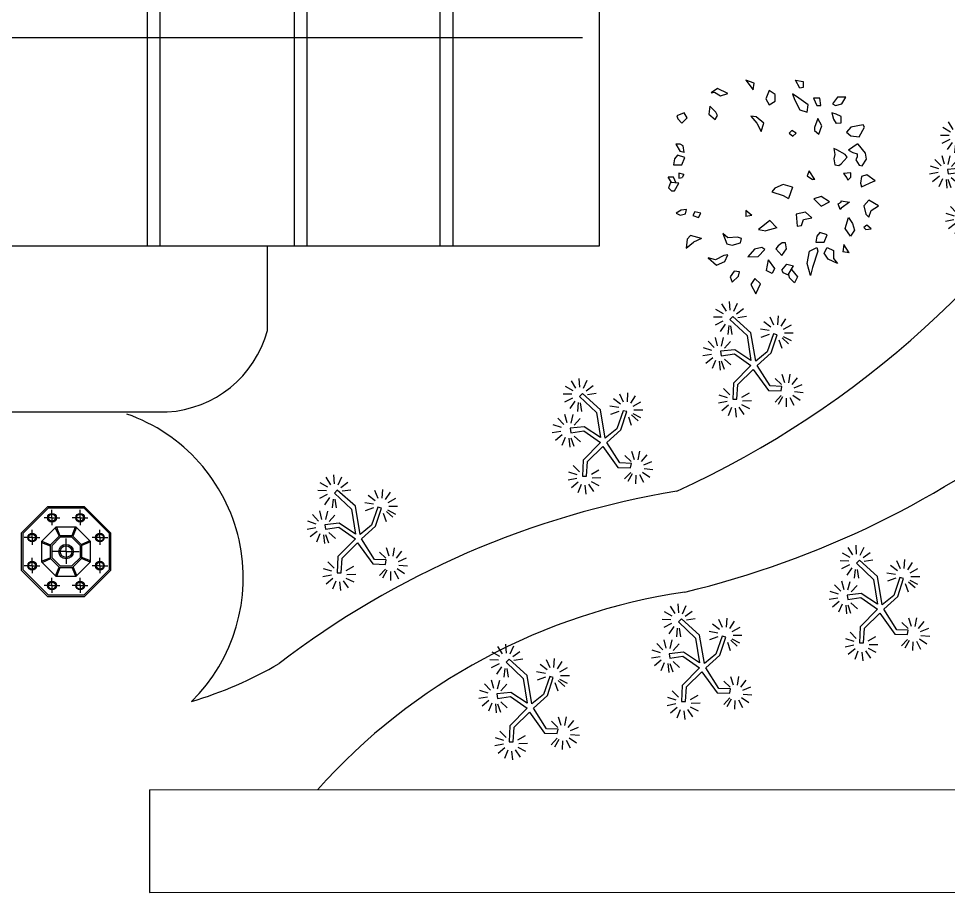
# Model space of a CAD drawing. Header units: millimetres. Extents: x -17017 to 2697, y 1903 to 18260.
# Drawn here: x -16960.573 to -16956.952, y 18234.957 to 18238.36 of the extents above; entities that cross this region are included whole.
import ezdxf

# ---------------------------------------------------------------- set-up
doc = ezdxf.new("R2010")
doc.units = ezdxf.units.MM
doc.linetypes.add('0', pattern=[0])
for name, color, linetype in [('1', 7, 'Continuous'), ('55', 7, 'Continuous'), ('CAY', 94, 'Continuous'), ('PUB_TITLE', 4, 'Continuous')]:
    doc.layers.add(name, color=color, linetype=linetype)

# ---------------------------------------------------------------- blocks, each defined once
blk = doc.blocks.new('A$C5AA32782')
at = {"layer": 'CAY'}
for p, q in [((452.9, 931.4, 0), (426.3, 893.8, 0)), ((456.2, 922, 0), (452.9, 931.4, 0)), ((479.5, 870.3, 0), (456.2, 922, 0)), ((566, 945.5, 0), (539.4, 903.2, 0)), ((585.9, 912.6, 0), (566, 945.5, 0)), ((211.1, 882.5, 0), (201.2, 877.8, 0)), ((254.4, 859, 0), (211.1, 882.5, 0)), ((328.5, 887.1, 0), (288.5, 854.2, 0)), ((355.1, 891.8, 0), (328.5, 887.1, 0)), ((385, 873, 0), (355.1, 891.8, 0)), ((426.3, 893.8, 0), (432.9, 870.3, 0)), ((539.4, 903.2, 0), (566, 879.7, 0)), ((566, 879.7, 0), (602.6, 889.1, 0)), ((615.9, 903.2, 0), (585.9, 912.6, 0)), ((602.6, 889.1, 0), (615.9, 903.2, 0)), ((669.1, 912.6, 0), (652.5, 893.8, 0)), ((652.5, 893.8, 0), (662.4, 879.7, 0)), ((662.4, 879.7, 0), (672.4, 889.1, 0)), ((672.4, 889.1, 0), (669.1, 912.6, 0)), ((201.2, 877.8, 0), (211.1, 821.4, 0)), ((251, 821.4, 0), (254.4, 859, 0)), ((288.5, 854.2, 0), (288.5, 849.5, 0)), ((288.5, 849.5, 0), (315.2, 811.9, 0)), ((325.1, 830.7, 0), (331.8, 849.5, 0)), ((331.8, 849.5, 0), (345.1, 849.5, 0)), ((345.1, 849.5, 0), (358.4, 844.8, 0)), ((358.4, 844.8, 0), (381.7, 858.9, 0)), ((381.7, 858.9, 0), (385, 873, 0)), ((432.9, 870.3, 0), (462.9, 865.6, 0)), ((462.9, 865.6, 0), (479.5, 870.3, 0)), ((644.5, 829.4, 0), (674.4, 838.7, 0)), ((674.4, 838.7, 0), (701, 820, 0)), ((107, 781, 0), (77, 799.8, 0)), ((77, 799.8, 0), (77, 762.2, 0)), ((211.1, 821.4, 0), (234.4, 802.6, 0)), ((234.4, 802.6, 0), (251, 821.4, 0)), ((333.7, 796.5, 0), (313.8, 759, 0)), ((315.2, 811.9, 0), (325.1, 830.7, 0)), ((347, 805.9, 0), (333.7, 796.5, 0)), ((377, 777.7, 0), (347, 805.9, 0)), ((436.8, 821.9, 0), (416.8, 821.9, 0)), ((416.8, 821.9, 0), (420.1, 789, 0)), ((420.1, 789, 0), (440.1, 803.1, 0)), ((450.1, 807.8, 0), (436.8, 821.9, 0)), ((440.1, 803.1, 0), (450.1, 807.8, 0)), ((542.4, 778.7, 0), (549.1, 816.3, 0)), ((549.1, 816.3, 0), (575.7, 778.7, 0)), ((617.8, 810.6, 0), (644.5, 829.4, 0)), ((667.7, 796.5, 0), (617.8, 810.6, 0)), ((701, 820, 0), (667.7, 796.5, 0)), ((776.2, 813.8, 0), (739, 790.4, 0)), ((776.2, 813.8, 0), (772.2, 785.7, 0)), ((77, 762.2, 0), (107, 738.7, 0)), ((113.6, 752.8, 0), (107, 781, 0)), ((152.9, 755.4, 0), (147.3, 735.9, 0)), ((163.9, 778.9, 0), (152.9, 755.4, 0)), ((191.6, 778.9, 0), (163.9, 778.9, 0)), ((175, 743.7, 0), (194.4, 755.4, 0)), ((194, 755.2, 0), (191.6, 778.9, 0)), ((313.8, 759, 0), (307.1, 744.9, 0)), ((383.6, 768.3, 0), (377, 777.7, 0)), ((380.3, 749.6, 0), (383.6, 768.3, 0)), ((549.1, 778.7, 0), (542.4, 778.7, 0)), ((555.7, 764.6, 0), (549.1, 778.7, 0)), ((582.4, 774, 0), (555.7, 764.6, 0)), ((575.7, 778.7, 0), (582.4, 774, 0)), ((739, 790.4, 0), (772.2, 785.7, 0)), ((802.2, 743.4, 0), (825.4, 762.2, 0)), ((825.4, 762.2, 0), (805.5, 719.9, 0)), ((107, 738.7, 0), (113.6, 752.8, 0)), ((147.3, 735.9, 0), (175, 743.7, 0)), ((307.1, 744.9, 0), (333.7, 749.6, 0)), ((333.7, 749.6, 0), (353.7, 744.9, 0)), ((353.7, 744.9, 0), (380.3, 749.6, 0)), ((547, 726.4, 0), (523.7, 688.8, 0)), ((566.9, 688.8, 0), (547, 726.4, 0)), ((695, 715.3, 0), (685, 682.5, 0)), ((728.2, 701.2, 0), (695, 715.3, 0)), ((752.3, 715.2, 0), (765.6, 743.4, 0)), ((778.9, 701.1, 0), (752.3, 715.2, 0)), ((765.6, 743.4, 0), (802.2, 743.4, 0)), ((805.5, 719.9, 0), (778.9, 701.1, 0)), ((113.6, 687.1, 0), (80.3, 682.4, 0)), ((80.3, 682.4, 0), (80.3, 654.2, 0)), ((113.6, 668.3, 0), (113.6, 687.1, 0)), ((206.1, 691.9, 0), (172.9, 673.1, 0)), ((172.9, 673.1, 0), (212.8, 659, 0)), ((242.7, 677.8, 0), (206.1, 691.9, 0)), ((226.1, 659, 0), (242.7, 677.8, 0)), ((523.7, 688.8, 0), (533.7, 655.9, 0)), ((533.7, 655.9, 0), (566.9, 688.8, 0)), ((685, 682.5, 0), (701.6, 668.4, 0)), ((728.2, 663.7, 0), (728.2, 701.2, 0)), ((752.3, 668.3, 0), (768.9, 673, 0)), ((768.9, 673, 0), (842.1, 649.5, 0)), ((80.3, 654.2, 0), (113.6, 668.3, 0)), ((110.8, 630, 0), (80.9, 587.7, 0)), ((144.1, 625.3, 0), (110.8, 630, 0)), ((212.8, 659, 0), (226.1, 659, 0)), ((447.5, 660.3, 0), (407.6, 634.6, 0)), ((407.6, 634.6, 0), (430.9, 625.3, 0)), ((430.9, 625.3, 0), (447.5, 648.7, 0)), ((447.5, 660.3, 0), (447.5, 648.7, 0)), ((619.8, 646.7, 0), (593.2, 618.5, 0)), ((626.5, 609.1, 0), (619.8, 646.7, 0)), ((701.6, 668.4, 0), (728.2, 663.7, 0)), ((768.9, 635.4, 0), (752.3, 668.3, 0)), ((825.4, 626, 0), (768.9, 635.4, 0)), ((878.7, 640.1, 0), (825.4, 626, 0)), ((842.1, 649.5, 0), (878.7, 640.1, 0)), ((0.4, 572.3, 0), (5.9, 607.5, 0)), ((36.4, 591.8, 0), (0.4, 572.3, 0)), ((5.9, 607.5, 0), (33.6, 607.5, 0)), ((33.6, 607.5, 0), (36.4, 591.8, 0)), ((80.9, 587.7, 0), (60.9, 559.5, 0)), ((87.6, 568.9, 0), (134.1, 592.4, 0)), ((134.1, 592.4, 0), (144.1, 625.3, 0)), ((593.2, 618.5, 0), (603.2, 576.2, 0)), ((653.1, 599.7, 0), (626.5, 609.1, 0)), ((656.4, 580.9, 0), (653.1, 599.7, 0)), ((60.9, 559.5, 0), (87.6, 568.9, 0)), ((238.2, 576, 0), (227.1, 556.4, 0)), ((227.1, 556.4, 0), (238.2, 544.7, 0)), ((252.1, 560.3, 0), (238.2, 576, 0)), ((238.2, 544.7, 0), (252.1, 560.3, 0)), ((480.7, 559.5, 0), (469.6, 517.6, 0)), ((480.7, 559.5, 0), (532.8, 541.1, 0)), ((603.2, 576.2, 0), (656.4, 580.9, 0)), ((827.9, 533.9, 0), (835.1, 563.5, 0)), ((875, 540, 0), (835.1, 563.5, 0)), ((851.7, 554.1, 0), (885, 582.3, 0)), ((873.9, 540.7, 0), (888.3, 544.7, 0)), ((885, 582.3, 0), (911.6, 568.2, 0)), ((911.6, 568.2, 0), (888.3, 544.7, 0)), ((469.6, 517.6, 0), (486.2, 480, 0)), ((502.9, 465.9, 0), (519.5, 517.6, 0)), ((519.5, 517.6, 0), (532.8, 541.1, 0)), ((758.9, 532, 0), (732.3, 527.3, 0)), ((732.3, 527.3, 0), (732.3, 513.2, 0)), ((732.3, 513.2, 0), (745.6, 494.4, 0)), ((788.5, 511.1, 0), (758.9, 532, 0)), ((788.5, 511.1, 0), (758.9, 485, 0)), ((855.1, 511.8, 0), (827.9, 533.9, 0)), ((855.1, 511.8, 0), (865, 516.5, 0)), ((865, 516.5, 0), (875, 540, 0)), ((63.9, 482, 0), (47.2, 453.8, 0)), ((93.8, 482, 0), (63.9, 482, 0)), ((110.4, 453.8, 0), (93.8, 482, 0)), ((486.2, 480, 0), (502.9, 465.9, 0)), ((664, 488.3, 0), (631.4, 457.6, 0)), ((664, 488.3, 0), (678, 438.8, 0)), ((745.6, 494.4, 0), (758.9, 485, 0)), ((807.7, 450.2, 0), (846.9, 477.9, 0)), ((846.9, 477.9, 0), (870.2, 468.5, 0)), ((870.2, 468.5, 0), (856.9, 440.3, 0)), ((47.2, 453.8, 0), (83.8, 439.7, 0)), ((83.8, 439.7, 0), (110.4, 453.8, 0)), ((192.8, 430.8, 0), (165.1, 395.5, 0)), ((231.6, 419, 0), (192.8, 430.8, 0)), ((192.8, 399.5, 0), (231.6, 419, 0)), ((631.4, 457.6, 0), (651.4, 434.1, 0)), ((651.4, 434.1, 0), (671.4, 405.9, 0)), ((671.4, 405.9, 0), (678, 438.8, 0)), ((762.3, 435, 0), (752.8, 421.6, 0)), ((752.8, 421.6, 0), (759.9, 388.1, 0)), ((793.1, 404.9, 0), (762.3, 435, 0)), ((807.7, 450.2, 0), (856.9, 440.3, 0)), ((13.3, 387.6, 0), (0, 350, 0)), ((0, 350, 0), (43.2, 382.9, 0)), ((43.2, 382.9, 0), (13.3, 387.6, 0)), ((162.3, 372.1, 0), (192.8, 399.5, 0)), ((165.1, 395.5, 0), (162.3, 372.1, 0)), ((759.9, 388.1, 0), (795.4, 358, 0)), ((795.4, 358, 0), (793.1, 404.9, 0)), ((915.7, 415.1, 0), (891.6, 389.5, 0)), ((891.6, 389.5, 0), (918.8, 372.4, 0)), ((961, 393.8, 0), (915.7, 415.1, 0)), ((918.8, 372.4, 0), (961, 393.8, 0)), ((609.3, 376.3, 0), (585.9, 348.8, 0)), ((585.9, 348.8, 0), (612.6, 348.8, 0)), ((609.3, 376.3, 0), (612.6, 348.8, 0)), ((712.3, 330, 0), (705.7, 311.2, 0)), ((705.7, 311.2, 0), (709, 268.9, 0)), ((732.3, 325.3, 0), (712.3, 330, 0)), ((742.3, 287.7, 0), (732.3, 325.3, 0)), ((862, 320.6, 0), (858.7, 297.1, 0)), ((858.7, 297.1, 0), (885.3, 278.3, 0)), ((882, 315.9, 0), (862, 320.6, 0)), ((908.6, 287.7, 0), (882, 315.9, 0)), ((60.4, 268.9, 0), (37.1, 221.9, 0)), ((70.4, 236, 0), (60.4, 268.9, 0)), ((709, 268.9, 0), (689.1, 245.4, 0)), ((689.1, 245.4, 0), (735.6, 264.2, 0)), ((735.6, 264.2, 0), (742.3, 287.7, 0)), ((815.5, 254.8, 0), (785.5, 268.9, 0)), ((785.5, 268.9, 0), (788.8, 250.1, 0)), ((832.1, 217.2, 0), (815.5, 254.8, 0)), ((885.3, 278.3, 0), (908.6, 287.7, 0)), ((37.1, 221.9, 0), (57.1, 193.7, 0)), ((53.7, 207.8, 0), (70.4, 236, 0)), ((144.4, 214.7, 0), (116.7, 187.3, 0)), ((158.3, 222.5, 0), (144.4, 214.7, 0)), ((152.8, 183.4, 0), (177.7, 210.8, 0)), ((177.7, 210.8, 0), (158.3, 222.5, 0)), ((788.8, 250.1, 0), (808.8, 212.5, 0)), ((788.8, 250.1, 0), (808.8, 212.5, 0)), ((798.8, 179.6, 0), (832.1, 217.2, 0)), ((808.8, 212.5, 0), (798.8, 179.6, 0)), ((57.1, 193.7, 0), (53.7, 207.8, 0)), ((116.7, 187.3, 0), (152.8, 183.4, 0)), ((598.8, 147.3, 0), (591.7, 120.5, 0)), ((617.8, 137.2, 0), (598.8, 147.3, 0)), ((608.3, 110.5, 0), (617.8, 137.2, 0)), ((711.9, 149.9, 0), (699, 99.8, 0)), ((711.9, 149.9, 0), (729, 113.9, 0)), ((170.2, 85.7, 0), (146.9, 71.6, 0)), ((193.4, 62.2, 0), (170.2, 85.7, 0)), ((591.7, 120.5, 0), (608.3, 110.5, 0)), ((699, 99.8, 0), (715.7, 85.7, 0)), ((715.7, 85.7, 0), (755.6, 81, 0)), ((755.6, 81, 0), (729, 113.9, 0)), ((146.9, 71.6, 0), (160.2, 38.7, 0)), ((160.2, 38.7, 0), (173.5, 43.4, 0)), ((173.5, 43.4, 0), (193.4, 62.2, 0)), ((294.7, 67.6, 0), (288.1, 53.5, 0)), ((288.1, 53.5, 0), (288.1, 34.7, 0)), ((288.1, 34.7, 0), (321.3, 53.5, 0)), ((325.8, 72.5, 0), (294.7, 67.6, 0)), ((325.8, 72.5, 0), (321.3, 53.5, 0)), ((347.3, 75.1, 0), (337.3, 42.2, 0)), ((337.3, 42.2, 0), (354, 28.1, 0)), ((380.6, 61, 0), (347.3, 75.1, 0)), ((380.6, 23.4, 0), (380.6, 61, 0)), ((424.6, 70.4, 0), (418.1, 47.4, 0)), ((418.1, 47.4, 0), (440.3, 47.4, 0)), ((424.6, 70.4, 0), (437.5, 63.1, 0)), ((440.3, 47.4, 0), (437.5, 63.1, 0)), ((463.9, 47.9, 0), (460.6, 10.4, 0)), ((497.2, 29.2, 0), (463.9, 47.9, 0)), ((601.4, 77.9, 0), (581.4, 82.6, 0)), ((581.4, 82.6, 0), (584.8, 59.1, 0)), ((584.8, 59.1, 0), (598.1, 35.6, 0)), ((598.1, 35.6, 0), (608, 54.4, 0)), ((608, 54.4, 0), (601.4, 77.9, 0)), ((354, 28.1, 0), (380.6, 23.4, 0)), ((462.9, 36.2, 0), (435.8, 23.5, 0)), ((435.8, 23.5, 0), (435.8, 0, 0)), ((461.1, 15.9, 0), (435.8, 0, 0)), ((460.6, 10.4, 0), (483.9, 1, 0)), ((483.9, 1, 0), (497.2, 15.1, 0)), ((497.2, 15.1, 0), (497.2, 29.2, 0))]:
    blk.add_line(p, q, dxfattribs=at)
blk = doc.blocks.new('DIAODENG')
at = {"layer": '1'}
for q in [(0, 450), (-450, 0), (0, -450), (426, 0)]:
    blk.add_line((0, 0), q, dxfattribs=at)
blk.add_circle((0, 0), 200, dxfattribs=at)
at = {"layer": 'PUB_TITLE', "color": 4}
blk.add_circle((0, 0), 250, dxfattribs=at)
blk = doc.blocks.new('DP022')
at = {"layer": '1'}
for p, q in [((-372, 821), (-240, 529)), ((-334, 844), (-215, 544)), ((318, 844), (205, 544)), ((361, 832), (232, 536)), ((-832, 361), (-536, 232)), ((821, 372), (529, 240)), ((844, 334), (544, 215)), ((-844, 318), (-544, 205)), ((-844, -334), (-544, -215)), ((-821, -372), (-529, -240)), ((832, -361), (536, -232)), ((844, -318), (544, -205)), ((-361, -832), (-232, -536)), ((-318, -844), (-205, -544)), ((334, -844), (215, -544)), ((372, -821), (240, -529))]:
    blk.add_line(p, q, dxfattribs=at)
at = {"layer": '1', "color": 1}
for points in [[(639, 1544), (-639, 1544), (-1544, 639), (-1544, -639), (-639, -1544), (639, -1544), (1544, -639), (1544, 639)], [(349, 844), (-349, 844), (-844, 349), (-844, -349), (-349, -844), (349, -844), (844, -349), (844, 349)], [(225, 544), (-225, 544), (-544, 225), (-544, -225), (-225, -544), (225, -544), (544, -225), (544, 225)], [(204, 494), (-204, 494), (-494, 204), (-494, -204), (-204, -494), (204, -494), (494, -204), (494, 204)]]:
    blk.add_lwpolyline(points, close=True, dxfattribs=at)
at = {"layer": 'PUB_TITLE', "color": 4}
blk.add_lwpolyline([(619, 1494), (-619, 1494), (-1494, 619), (-1494, -619), (-619, -1494), (619, -1494), (1494, -619), (1494, 619)], close=True, dxfattribs=at)
at = {"layer": '1', "xscale": 0.6, "yscale": 0.6, "zscale": 0.6}
for p in [(-484, 1169), (484, 1169), (-1169, 484), (1169, 484), (-1169, -484), (1169, -484), (-484, -1169), (484, -1169)]:
    blk.add_blockref('DIAODENG', p, dxfattribs=at)
at = {"layer": '1'}
blk.add_blockref('DIAODENG', (0, 0), dxfattribs=at)
blk = doc.blocks.new('Archi.Space.tree2645')
at = {"layer": 'CAY'}
for p, q in [((119.366, 52.059), (119.166, 52.381)), ((119.525, 52.098), (119.502, 52.476)), ((119.683, 52.056), (119.843, 52.4)), ((119.245, 51.95), (118.916, 52.137)), ((119.802, 51.945), (120.106, 52.17)), ((119.19, 51.796), (118.812, 51.804)), ((119.216, 51.635), (118.879, 51.462)), ((119.854, 51.79), (120.228, 51.844)), ((121.276, 51.37), (120.974, 51.599)), ((121.41, 51.463), (121.254, 51.807)), ((121.573, 51.48), (121.6, 51.857)), ((121.724, 51.418), (121.927, 51.737)), ((119.315, 51.505), (119.101, 51.193)), ((119.464, 51.438), (119.424, 51.061)), ((119.546, 51.434), (119.6, 51.059)), ((121.201, 51.224), (120.827, 51.283)), ((121.827, 51.292), (122.158, 51.475)), ((118.841, 50.498), (118.581, 50.773)), ((118.989, 50.567), (118.892, 50.933)), ((119.152, 50.557), (119.241, 50.925)), ((119.291, 50.471), (119.544, 50.753)), ((121.205, 51.061), (120.849, 50.934)), ((121.615, 50.83), (121.742, 50.474)), ((121.757, 50.911), (122.038, 50.658)), ((121.809, 50.975), (122.143, 50.799)), ((121.858, 51.131), (122.236, 51.135)), ((118.744, 50.367), (118.384, 50.486)), ((118.72, 50.205), (118.348, 50.138)), ((118.777, 50.052), (118.481, 49.816)), ((118.9, 49.944), (118.752, 49.596)), ((119.282, 50.001), (119.564, 49.748)), ((119.059, 49.908), (119.095, 49.531)), ((119.141, 49.92), (119.268, 49.563)), ((121.736, 48.903), (121.461, 49.163)), ((121.88, 48.981), (121.762, 49.34)), ((122.043, 48.981), (122.111, 49.353)), ((122.187, 48.903), (122.423, 49.198)), ((119.512, 48.472), (119.247, 48.743)), ((122.276, 48.766), (122.625, 48.913)), ((119.418, 48.339), (119.056, 48.451)), ((120.026, 48.366), (120.354, 48.557)), ((121.716, 48.433), (121.456, 48.158)), ((121.779, 48.38), (121.594, 48.05)), ((121.715, 48.636), (121.715, 48.636)), ((122.095, 48.353), (122.27, 48.018)), ((122.224, 48.454), (122.538, 48.242)), ((122.289, 48.603), (122.666, 48.567)), ((119.398, 48.177), (119.027, 48.103)), ((119.458, 48.025), (119.167, 47.783)), ((120.014, 48.05), (120.353, 47.88)), ((120.06, 48.206), (120.439, 48.218)), ((121.933, 48.327), (121.928, 47.948)), ((119.583, 47.92), (119.442, 47.569)), ((119.743, 47.887), (119.786, 47.511)), ((119.899, 47.934), (120.116, 47.624))]:
    blk.add_line(p, q, dxfattribs=at)
blk.add_lwpolyline([(120.423, 49.938), (119.723, 50.4), (119.116, 50.337), (119.147, 50.148), (119.708, 50.232), (120.423, 49.728), (119.676, 48.972), (119.645, 48.279), (119.817, 48.279), (119.863, 48.909), (120.517, 49.56), (121.17, 48.657), (121.715, 48.636), (121.746, 48.825), (121.248, 48.846), (120.688, 49.728), (121.295, 50.274), (121.544, 51.051), (121.388, 51.093), (121.124, 50.316), (120.626, 49.917), (120.423, 51.135), (119.645, 51.828), (119.521, 51.702), (120.252, 51.009)], close=True, dxfattribs=at)

msp = doc.modelspace()

# ---------------------------------------------------------------- linework, layer by layer
at = {"layer": '1'}
for p, q in [((-16960.0726, 18245.0745), (-16960.0726, 18237.4728)), ((-16960.0226, 18245.0745), (-16960.0226, 18237.4728)), ((-16959.5003, 18245.0745), (-16959.5003, 18237.4728)), ((-16959.4503, 18245.0745), (-16959.4503, 18237.4728)), ((-16958.9325, 18245.0745), (-16958.9325, 18237.4728)), ((-16958.8825, 18245.0745), (-16958.8825, 18237.4728))]:
    msp.add_line(p, q, dxfattribs=at)
at = {"layer": '1', "linetype": 'ByBlock'}
msp.add_line((-16962.3235, 18238.2861), (-16958.3773, 18238.2861), dxfattribs=at)
at = {"layer": '1', "color": 7, "linetype": 'Continuous'}
for points in [[(-16960.0629, 18235.3567), (-16947.1684, 18235.3607)], [(-16960.0629, 18234.9567), (-16943.2966, 18234.9619)]]:
    msp.add_lwpolyline(points, dxfattribs=at)
at = {"layer": '1', "linetype": '0'}
for centre, radius, start, end in [((-16959.5839, 18239.9525), 3.7771, 294.6191, 4.2504), ((-16958.8303, 18239.6751), 3.6496, 283.4948, 333.3788), ((-16960.3743, 18236.1812), 0.676, 314.5953, 70.8105), ((-16957.4466, 18233.0965), 3.4684, 99.3562, 127.511), ((-16957.6305, 18233.764), 2.3878, 98.3831, 138.174), ((-16960.3673, 18237.2466), 1.6159, 286.8222, 300.0341)]:
    msp.add_arc(centre, radius, start, end, dxfattribs=at)
at = {"layer": '55', "linetype": 'ByBlock'}
for q in [(-16960.0629, 18235.3567), (-16960.0629, 18234.9567)]:
    msp.add_line((-16960.0629, 18235.3567), q, dxfattribs=at)
for points in [[(-16958.3124, 18238.4333), (-16958.3124, 18237.4728), (-16962.3898, 18237.4728), (-16962.3898, 18238.4333)], [(-16959.6044, 18237.1449), (-16959.6044, 18237.4728)], [(-16960.7948, 18236.8277), (-16959.9948, 18236.8277)]]:
    msp.add_lwpolyline(points, dxfattribs=at)
msp.add_arc((-16960.0203, 18237.2579), 0.431, 273.4368, 344.7959, dxfattribs=at)

# ---------------------------------------------------------------- block references
at = {"xscale": 0.09063621179513193, "yscale": 0.09063621179513193, "zscale": 0.09063621179513193}
for p in [(-16967.7523, 18233.2093), (-16968.6357, 18232.5016), (-16969.2214, 18232.2018), (-16970.1765, 18231.826), (-16968.1429, 18231.5524), (-16968.8357, 18231.324), (-16969.5071, 18231.167)]:
    msp.add_blockref('Archi.Space.tree2645', p, dxfattribs=at)
at = {"xscale": 0.0001130389695451522, "yscale": 0.0001130389695451522, "zscale": 0.0001130389695451522, "rotation": 270}
msp.add_blockref('DP022', (-16960.3885, 18236.2838), dxfattribs=at)
at = {"layer": 'CAY', "xscale": 0.0008657632784185774, "yscale": 0.0008657632784185774, "zscale": 0.0008657632784185774, "rotation": 270}
msp.add_blockref('A$C5AA32782', (-16958.0436, 18238.1198, 0), dxfattribs=at)

doc.saveas('drawing.dxf')
